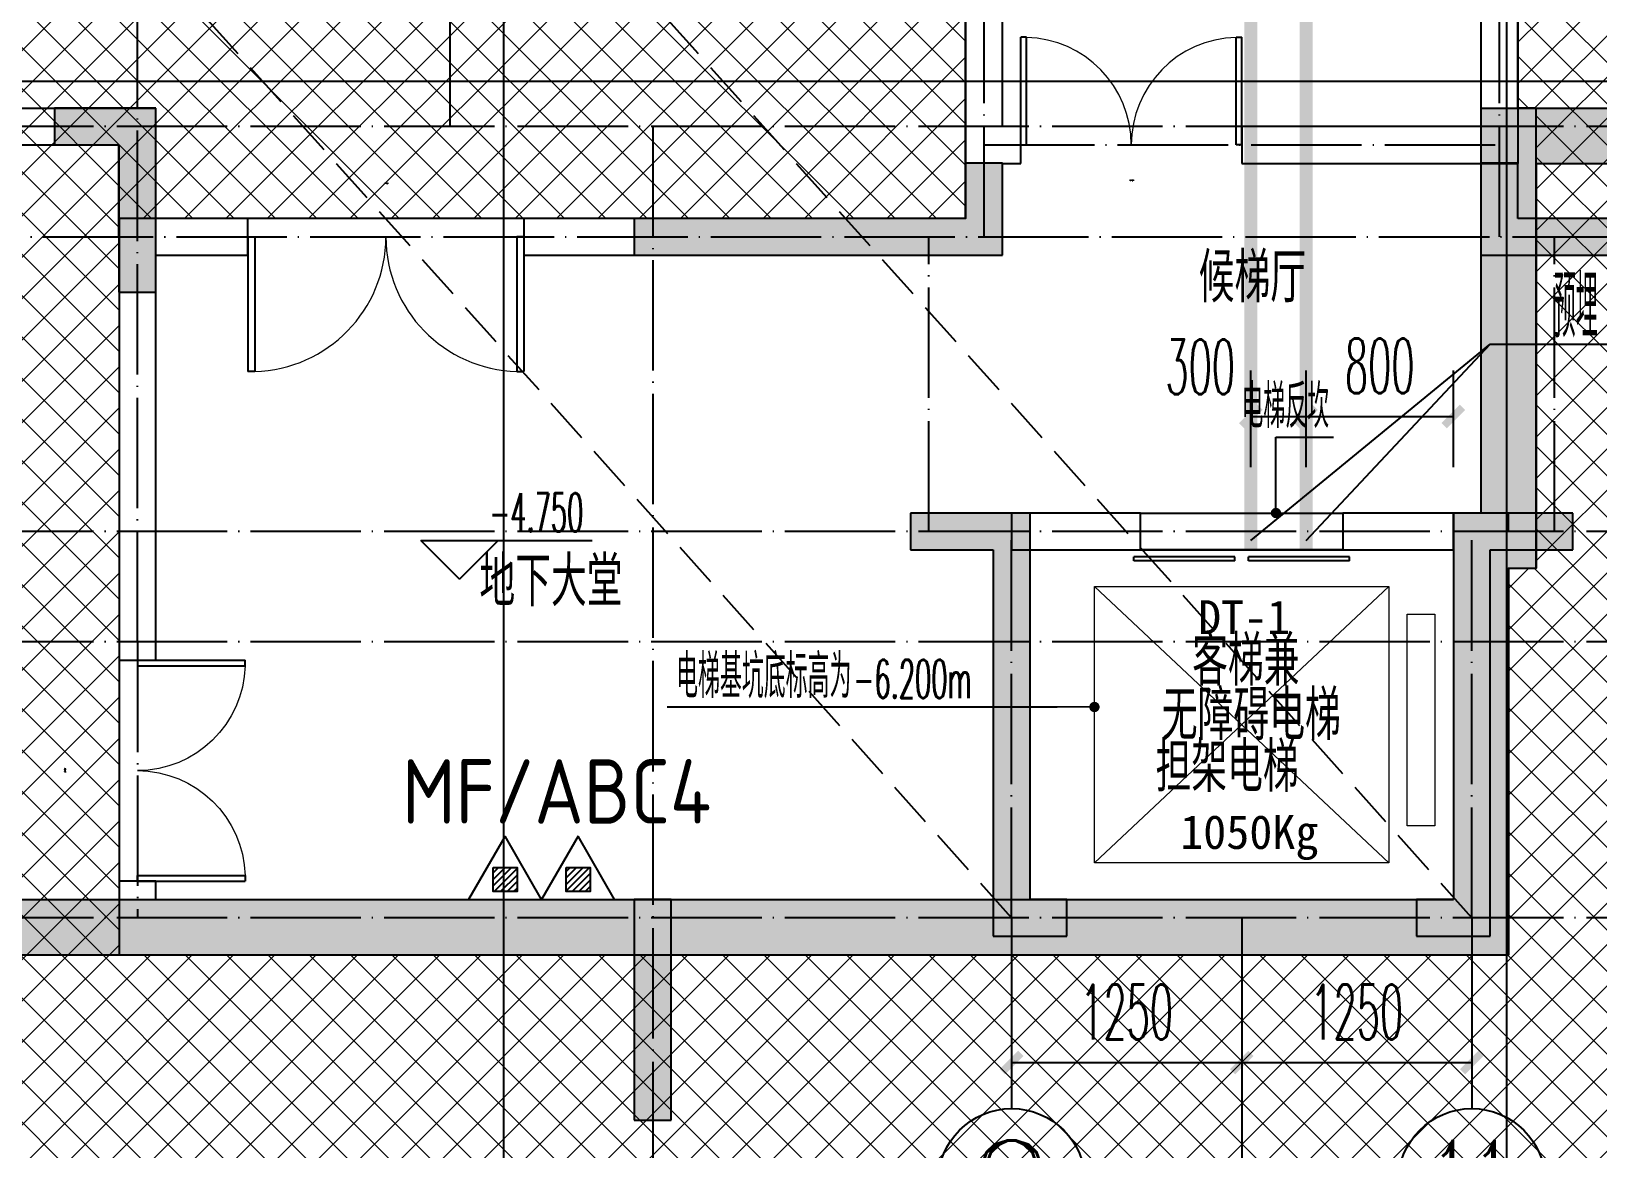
# Model space of a CAD drawing. Extents: x 27938 to 1507990, y 110129 to 923079.
# Drawn here: x 666715 to 675226, y 497866 to 503938 of the extents above; entities that cross this region are included whole.
import ezdxf
from ezdxf.enums import TextEntityAlignment as Align
from ezdxf.xclip import XClip

# ---------------------------------------------------------------- set-up
doc = ezdxf.new("R2010")
doc.units = 0
doc.header["$LTSCALE"] = 1000
doc.header["$MEASUREMENT"] = 0
doc.header["$XCLIPFRAME"] = 0
for name, pattern in [('__DASH', [0.35, 0.25, -0.1]), ('DASH', [0.35, 0.25, -0.1]), ('DOTE', [2.4200000000000004, 2, -0.2, 0.02, -0.2])]:
    doc.linetypes.add(name, pattern=pattern)
for name, color, linetype in [('----建筑底图', 8, 'Continuous'), ('AXIS', 3, 'Continuous'), ('AXIS_TEXT', 7, 'Continuous'), ('COLUMN', 9, 'Continuous'), ('DIM_ELEV', 3, 'Continuous'), ('DIM_LEAD', 3, 'Continuous'), ('DIM_废水', 31, 'Continuous'), ('DOOR_FIRE_TEXT', 7, 'Continuous'), ('DOTE', 1, 'Continuous'), ('EQUIP_消防', 7, 'Continuous'), ('EQUIP_灭火器', 7, 'Continuous'), ('HS-A-墙-砖', 2, 'Continuous'), ('HS-A-墙-砼', 41, 'Continuous'), ('PIPE-废水', 31, 'TG_F'), ('PUB_HATCH', 8, 'Continuous'), ('PUB_TEXT', 4, 'Continuous'), ('TEXT_灭火器', 7, 'Continuous'), ('TWT_DIM', 3, 'Continuous'), ('WALL', 9, 'Continuous'), ('WINDOW', 4, 'Continuous'), ('建-墙-填充', 8, 'Continuous')]:
    doc.layers.add(name, color=color, linetype=linetype)
doc.layers.add('3.5方案汇报，与郭总、侯月琴确定户型_t8$0$STAIR', color=2, linetype='Continuous', lineweight=18)
doc.layers.add('填充', color=251, linetype='Continuous', lineweight=5)
doc.styles.add('_TCH_AXIS', font='COMPLEX', dxfattribs={"bigfont": 'GBCBIG'})
doc.styles.add('_TCH_DIM', font='SIMPLEX.shx', dxfattribs={"width": 0.7, "bigfont": 'GBCBIG.shx'})
doc.styles.add('_TCH_DIM_T3', font='SIMPLEX.shx', dxfattribs={"width": 0.4941176470588236, "bigfont": 'GBCBIG.shx'})
doc.styles.add('_TCH_WINDOW', font='SIMPLEX.shx', dxfattribs={"width": 0.7, "height": 3.5, "bigfont": 'GBCBIG.shx'})
doc.styles.add('COMPLEX', font='COMPLEX')
doc.styles.get("Standard").update_dxf_attribs({"font": 'gbenor.shx', "bigfont": 'gbcbig.shx'})
doc.styles.add('TG_LINETYPE', font='SIMPLEX', dxfattribs={"width": 0.8, "height": 3, "bigfont": 'HZTXT'})
doc.styles.add('黑体', font='simhei.ttf')
doc.linetypes.add('TG_F', pattern='A,2,-0.3,["F",TG_LINETYPE,S=0.1,R=0,X=-0.23,Y=-0.15],0', length=2.3)
doc.dimstyles.new('_TCH_ARCH&&100', dxfattribs={"dimtxt": 297.5, "dimasz": 100, "dimexe": 250, "dimexo": 300, "dimgap": 126.25, "dimtad": 1, "dimdec": 0, "dimzin": 0, "dimdsep": 46, "dimtxsty": '_TCH_DIM_T3', "dimblk": 'ARCHTICK', "dimcen": 0.09, "dimclrt": 4, "dimazin": 2, "dimtfac": 1, "dimtdec": 0, "dimtix": 1, "dimtmove": 2, "dimatfit": 3, "dimfxl": 100, "dimtolj": 1, "dimtzin": 0, "dimarcsym": 0})
doc.dimstyles.new('_TWT_ARCH&&100', dxfattribs={"dimtxt": 297.5, "dimasz": 100, "dimexe": 250, "dimexo": 300, "dimgap": 126.25, "dimtad": 1, "dimdec": 0, "dimzin": 0, "dimdsep": 46, "dimtxsty": '_TCH_DIM_T3', "dimblk": 'ARCHTICK', "dimcen": 0.09, "dimclrt": 7, "dimazin": 2, "dimtfac": 1, "dimtdec": 0, "dimtix": 1, "dimtmove": 2, "dimatfit": 3, "dimfxl": 1, "dimtolj": 1, "dimtzin": 0, "dimarcsym": 0})

# ---------------------------------------------------------------- blocks, each defined once
blk = doc.blocks.new('GFDGFSDFGD')
at = {"layer": 'PUB_HATCH'}
for points in [[(426666.6708735914, 373023.7243817647), (426666.6709418593, 372823.7234225881), (427016.5865838418, 372823.7236273639), (427016.5865310167, 372023.7239847798), (427216.5857125074, 372023.7232685714), (427216.5862826572, 373023.7242364523)], [(429816.3632568927, 372423.1719372816), (429816.5792986467, 372223.9949703271), (431816.5755195939, 372223.9953519432), (431816.5779332471, 372723.9945991393), (431616.5783280693, 372723.9945463392), (431616.57856569, 372423.9929713549), (430016.5799077351, 372423.9946691427)], [(436416.7941484787, 372423.1719372816), (436216.5774976362, 372423.9946691427), (434616.5788396813, 372423.9929713549), (434616.5790773536, 372723.9945462113), (434416.5794721228, 372723.9945990114), (434416.5818857774, 372223.9953519432), (436416.5781067247, 372223.9949703271)], [(431966.5784036494, 370823.7242366532), (431316.5776486206, 370823.7237811558), (431316.5776486206, 370623.7235008508), (431766.5784036494, 370623.7242366532), (431766.5784024601, 368523.7281419866), (432166.5784024601, 368523.7281419866), (432166.5784024601, 368723.7281419866), (431966.5784025923, 368723.7281419866)], [(434266.5790002493, 370823.7242364994), (434266.5790013064, 368723.7281418327), (434066.5790014386, 368723.7281418327), (434066.5790014386, 368523.7281418327), (434466.5790014386, 368523.7281418327), (434466.5790002493, 370623.7242364994), (434916.5797552781, 370623.723500697), (434916.5797552781, 370823.7237810019)], [(429816.5903770567, 368723.7167772611), (429816.5903740046, 367523.7257142118), (430016.5903773749, 367523.7239627372), (430016.5903773351, 368723.7167773817)]]:
    blk.add_hatch(color=0, dxfattribs=at).paths.add_polyline_path(points)
at = {"layer": 'COLUMN', "color": 0}
for p, q in [((426666.6708735914, 373023.7243817647), (426666.6709418593, 372823.7234225881)), ((427216.5862826572, 373023.7242364523), (426666.6708735914, 373023.7243817647)), ((427216.5857125074, 372023.7232685714), (427216.5862826572, 373023.7242364523)), ((426666.6709418593, 372823.7234225881), (427016.5865838418, 372823.7236273639)), ((427016.5865838418, 372823.7236273639), (427016.5865310167, 372023.7239847798)), ((431816.5779332471, 372723.9945991393), (431616.5783280693, 372723.9945463392)), ((431616.5783280693, 372723.9945463392), (431616.57856569, 372423.9929713549)), ((431816.5755195939, 372223.9953519432), (431816.5779332471, 372723.9945991393)), ((434616.5790773536, 372723.9945462113), (434416.5794721228, 372723.9945990114)), ((434416.5794721228, 372723.9945990114), (434416.5818857774, 372223.9953519432)), ((434616.5788396813, 372423.9929713549), (434616.5790773536, 372723.9945462113)), ((430016.5799077351, 372423.9946691427), (429816.3632568927, 372423.1719372816)), ((429816.3632568927, 372423.1719372816), (429816.5792986467, 372223.9949703271)), ((431616.57856569, 372423.9929713549), (430016.5799077351, 372423.9946691427)), ((436216.5774976362, 372423.9946691427), (434616.5788396813, 372423.9929713549)), ((429816.5792986467, 372223.9949703271), (431816.5755195939, 372223.9953519432)), ((434416.5818857774, 372223.9953519432), (436416.5781067247, 372223.9949703271)), ((427016.5865310167, 372023.7239847798), (427216.5857125074, 372023.7232685714)), ((431966.5784036494, 370823.7242366532), (431316.5776486206, 370823.7237811558)), ((431316.5776486206, 370823.7237811558), (431316.5776486206, 370623.7235008508)), ((431966.5784025923, 368723.7281419866), (431966.5784036494, 370823.7242366532)), ((434266.5790002493, 370823.7242364994), (434266.5790013064, 368723.7281418327)), ((434916.5797552781, 370823.7237810019), (434266.5790002493, 370823.7242364994)), ((434916.5797552781, 370623.723500697), (434916.5797552781, 370823.7237810019)), ((431316.5776486206, 370623.7235008508), (431766.5784036494, 370623.7242366532)), ((431766.5784036494, 370623.7242366532), (431766.5784024601, 368523.7281419866)), ((434466.5790014386, 368523.7281418327), (434466.5790002493, 370623.7242364994)), ((434466.5790002493, 370623.7242364994), (434916.5797552781, 370623.723500697)), ((429816.5903770567, 368723.7167772611), (429816.5903740046, 367523.7257142118)), ((430016.5903773351, 368723.7167773817), (429816.5903770567, 368723.7167772611)), ((430016.5903773749, 367523.7239627372), (430016.5903773351, 368723.7167773817)), ((432166.5784024601, 368723.7281419866), (431966.5784025923, 368723.7281419866)), ((432166.5784024601, 368523.7281419866), (432166.5784024601, 368723.7281419866)), ((434266.5790013064, 368723.7281418327), (434066.5790014386, 368723.7281418327)), ((434066.5790014386, 368723.7281418327), (434066.5790014386, 368523.7281418327)), ((431766.5784024601, 368523.7281419866), (432166.5784024601, 368523.7281419866)), ((434066.5790014386, 368523.7281418327), (434466.5790014386, 368523.7281418327)), ((429816.5903740046, 367523.7257142118), (430016.5903773749, 367523.7239627372))]:
    blk.add_line(p, q, dxfattribs=at)
blk = doc.blocks.new('$DORLIB2D$00000127')
at = {"color": 0}
for points in [[(-0.5333333333328483, 0.7948983154366971), (-0.5333333333328483, 0.690405644187237)], [(-0.03333333333284827, 0.7948983154366971), (-0.5333333333328483, 0.7948983154366971)], [(-0.03333333333284827, 0.7948983154366971), (-0.03333333333284827, 0.690405644187237)], [(0.5333333333328483, 0.7948983154366971), (0.03333333333284827, 0.7948983154366971)], [(0.03333333333284827, 0.7948983154366971), (0.03333333333284827, 0.690405644187237)], [(0.5333333333328483, 0.7948983154366971), (0.5333333333328483, 0.690405644187237)], [(-0.03333333333284827, 0.690405644187237), (-0.5333333333328483, 0.690405644187237)], [(0.5333333333328483, 0.690405644187237), (0.03333333333284827, 0.690405644187237)], [(0.5, 0.4999999999999858), (-0.5, 0.4999999999999858)]]:
    blk.add_lwpolyline(points, dxfattribs=at)
blk = doc.blocks.new('$DorLib2D$00000002')
at = {"color": 0}
for p, q in [((-0.5, -5.684341886080802e-17), (-0.5000000000000007, 0.4875)), ((-0.4750000000000007, 0.4875), (-0.5000000000000007, 0.4875)), ((-0.475, -2.842170943040401e-17), (-0.4750000000000007, 0.4875)), ((0.475, -2.842170943040401e-17), (0.4750000000000007, 0.4875)), ((0.4750000000000007, 0.4875), (0.5000000000000007, 0.4875)), ((0.5, -5.684341886080802e-17), (0.5000000000000007, 0.4875)), ((-0.5, -5.684341886080802e-17), (-0.475, -2.842170943040401e-17)), ((0.5, -5.684341886080802e-17), (0.475, -2.842170943040401e-17))]:
    blk.add_line(p, q, dxfattribs=at)
at = {"color": 0, "lineweight": 13}
for centre, start, end in [((-0.4875, -4.263256414560601e-17), 0, 88.53071641864632), ((0.4875, -4.263256414560601e-17), 91.4692835813537, 180)]:
    blk.add_arc(centre, 0.4875, start, end, dxfattribs=at)
blk = doc.blocks.new('A$C74D73064')
at = {"layer": 'PUB_HATCH'}
for points in [[(-35983.79745174375, 21073.65532077313), (-36283.79745174378, 21373.65532077313), (-36283.79745174378, 19173.63040225977), (-35983.79745174375, 18873.63040225999)], [(-36433.80033579445, 19073.62436976738), (-36433.80033579445, 19023.63040225999), (-36233.80033579382, 19023.63040225992), (-36133.80033579254, 19173.63040225978), (-36133.80033579445, 19073.62436976738)], [(-36233.80033579382, 19023.63040225992), (-36133.80033579449, 18873.63040225999), (-35983.79745174375, 18873.63040225999), (-36283.79745174378, 19173.63040225977), (-36133.80033579254, 19173.63040225978)], [(-36233.80033579383, 19023.63040225992), (-36433.80033579445, 19023.63040225999), (-36433.80033579443, 17073.62446596206), (-36133.80033579448, 16773.62446596206), (-36133.80033579449, 18873.63040225999)]]:
    blk.add_hatch(color=0, dxfattribs=at).paths.add_polyline_path(points)
at = {"layer": '填充'}
h = blk.add_hatch(dxfattribs=at)
h.set_pattern_fill('ANSI37', color=0, scale=100, style=0)
h.set_pattern_definition([(45, (-58932.59737397294, 57522.26104246161), (-112.2532015133644, 112.2532015133644), []), (135, (-58932.59737397294, 57522.26104246161), (-112.2532015133644, -112.2532015133644), [])])
h.paths.add_polyline_path([(-11083.82789761451, 26773.63365745218), (-11083.82091777574, 25273.6292442854), (-8583.827084053715, 25273.6292442854), (-8583.82764116174, 22973.6350746504), (-11083.82720834459, 22973.62955984916), (-11083.82773066033, 20773.90402130107), (-6383.836486936198, 20773.90256077482), (-6383.836485874082, 16773.62446525844), (-11233.82635060087, 16773.62446654285), (-11233.82674736297, 16773.624465956), (-14033.82971208036, 16773.62446596113), (-14033.82971208199, 18873.63040226582), (-14183.83259612235, 18873.56265653472), (-14183.8314515333, 20773.77960344986), (-14083.83046232309, 20773.89393582311), (-14083.83740852779, 26773.63032405323)], flags=16)
h.paths.add_polyline_path([(-39083.80215025903, 26773.63365745207), (-39083.8091300978, 25273.62924428529), (-41583.80296381982, 25273.62924428529), (-41583.80240671179, 22973.63507465029), (-39083.80283952894, 22973.62955984904), (-39083.80231721321, 20773.90402130096), (-43683.6098452587, 20773.90256089554), (-43683.60984632082, 16773.62446537917), (-38933.80369727267, 16773.62446654274), (-38933.80330051057, 16773.62446595589), (-36133.80033579317, 16773.62446596101), (-36133.80033579154, 18873.6304022657), (-35983.79745175119, 18873.5626565346), (-35983.79859634023, 21373.59815458627), (-36083.79958555044, 21373.71248695953), (-36083.79263934575, 26773.63032405311)], flags=16)
h.paths.add_polyline_path([(-52083.80424523528, 29673.63447373034), (1916.182622306049, 29673.63447373034), (1916.182622306049, 10173.63447490719), (-52083.80424523528, 10173.63447490719)])
at = {"layer": '建-墙-填充'}
for points in [[(-36283.79745174378, 21373.65532077313), (-35983.79745174375, 21073.65532077313), (-18683.79645366254, 21073.65532077313), (-18383.79645366256, 21373.65532077313)], [(-51769.96489887006, 17073.62446596206), (-52069.96489887006, 16773.62446596206), (-36133.80033579448, 16773.62446596206), (-36433.80033579443, 17073.62446596206)]]:
    blk.add_hatch(color=0, dxfattribs=at).paths.add_polyline_path(points)
at = {"color": 0}
blk.add_lwpolyline([(-39083.80215025903, 26773.63365745207), (-39083.8091300978, 25273.62924428529), (-41583.80296381982, 25273.62924428529), (-41583.80240671179, 22973.63507465029), (-39083.80283952894, 22973.62955984904), (-39083.80231721321, 20773.90402130096), (-43683.6098452587, 20773.90256089554), (-43683.60984632082, 16773.62446537917), (-38933.80369727267, 16773.62446654274), (-38933.80330051057, 16773.62446595589), (-36133.80033579317, 16773.62446596101), (-36133.80033579154, 18873.6304022657), (-35983.79745175119, 18873.5626565346), (-35983.79859634023, 21373.59815458627), (-36083.79958555044, 21373.71248695953), (-36083.79263934575, 26773.63032405311)], close=True, dxfattribs=at)
at = {"layer": '3.5方案汇报，与郭总、侯月琴确定户型_t8$0$STAIR', "color": 0}
for p, q in [((-36783.80033578642, 18773.62446594797), (-38383.80033578689, 17273.62446594937)), ((-38383.80033578689, 18773.62446594797), (-36783.80033578642, 17273.62446594937))]:
    blk.add_line(p, q, dxfattribs=at)
for points in [[(-38383.80033578689, 17273.62446594937), (-38383.80033578689, 18773.62446594797), (-36783.80033578642, 18773.62446594797), (-36783.80033578642, 17273.62446594937)], [(-36683.80033579597, 17473.62446606485), (-36683.80033579597, 18623.62446606532), (-36533.80033579317, 18623.62446606532), (-36533.80033579317, 17473.62446606485)]]:
    blk.add_lwpolyline(points, close=True, dxfattribs=at)
at = {"layer": 'DIM_ELEV', "color": 0}
for p, q in [((-41833.33336089918, 18813.49954480655), (-42043.33336089918, 19023.49954480655)), ((-42043.33336089918, 19023.49954480655), (-41112.44469938305, 19023.49954480655)), ((-41833.33336089918, 18813.49954480655), (-41623.33336089918, 19023.49954480655))]:
    blk.add_line(p, q, dxfattribs=at)
at = {"layer": 'DIM_LEAD', "color": 0}
for p, q in [((-37397.6406040446, 19173.70117559948), (-37397.64060404379, 19586.30215412762)), ((-37397.64060404379, 19586.30215412762), (-37085.57424961786, 19586.30215412762)), ((-38585.87933750066, 18119.09094305581), (-40705.87933750068, 18119.09094305581)), ((-38383.80033578689, 18119.59094305581), (-38585.87933750066, 18119.09094305581))]:
    blk.add_line(p, q, dxfattribs=at)
at = {"layer": 'DIM_LEAD', "color": 0, "const_width": 28}
for points in [[(-37397.64060404463, 19159.70117559948, 1), (-37397.64060404457, 19187.70117559948, 1)], [(-38369.80037864111, 18119.62558286753, 1), (-38397.80029293266, 18119.55630324408, 1)]]:
    blk.add_lwpolyline(points, format="xyb", close=True, dxfattribs=at)
at = {"layer": 'DOTE', "color": 0}
for p, q in [((-41594.96489887056, 128076.6066358481), (-41594.96489887056, 3986.254199284944)), ((-36144.96489887044, 128076.6066358481), (-36144.96489887044, 3986.254199284944)), ((186069.1586907371, 21519.29986870696), (-82096.49317365023, 21519.29986870696))]:
    blk.add_line(p, q, dxfattribs=at)
at = {"layer": 'DOTE', "color": 0, "linetype": 'DOTE', "ltscale": 0.3}
for p, q in [((-38983.96189989895, 21173.6196548983), (-36183.96137090476, 21173.62169653689)), ((-43583.95376249385, 18473.63624121994), (-43583.95375812118, 16973.63631640736))]:
    blk.add_line(p, q, dxfattribs=at)
at = {"layer": 'HS-A-墙-砖', "color": 0}
for p, q in [((-45283.80033973737, 21373.65532077079), (-43483.79276187846, 21373.6553207708)), ((-43483.79276187823, 20773.90130218444), (-43483.79276187846, 21373.6553207708)), ((-45283.80033973732, 21173.65532077083), (-43683.79276187857, 21173.65532077083)), ((-43683.79276187834, 20673.89104545077), (-43683.79276187857, 21173.65532077083))]:
    blk.add_line(p, q, dxfattribs=at)
at = {"layer": 'HS-A-墙-砼', "color": 0}
for p, q in [((-36283.79745174378, 21373.65532077313), (-36283.79745174378, 19173.63040225977)), ((-36283.79745174378, 21373.65532077313), (-18383.79645366256, 21373.65532077313)), ((-35983.79745174375, 21073.65532077313), (-35983.79745174375, 18873.63040225999)), ((-35983.79745174375, 21073.65532077313), (-18683.79645366254, 21073.65532077313)), ((-36133.80033579254, 19173.63040225978), (-36283.79745174378, 19173.63040225977)), ((-36133.80033579445, 19073.62436976738), (-36133.80033579254, 19173.63040225978)), ((-36433.80033579445, 19073.62436976738), (-36433.80033579445, 19023.63040225999)), ((-36133.80033579445, 19073.62436976738), (-36433.80033579445, 19073.62436976738)), ((-36433.80033579445, 19023.63040225999), (-36433.80033579443, 17073.62446596206)), ((-36133.80033579449, 18873.63040225999), (-35983.79745174375, 18873.63040225999)), ((-36133.80033579449, 18873.63040225999), (-36133.80033579448, 16773.62446596206)), ((-51769.96489887006, 17073.62446596206), (-36433.80033579443, 17073.62446596206)), ((-52069.96489887006, 16773.62446596206), (-36133.80033579448, 16773.62446596206))]:
    blk.add_line(p, q, dxfattribs=at)
at = {"layer": 'PIPE-废水', "color": 0, "linetype": 'DASH', "ltscale": 0.5, "const_width": 70}
for points in [[(-37533.80033610342, 18973.62446595868), (-37533.80033610342, 23023.62447372987)], [(-37233.80033610342, 18973.62446595868), (-37233.80033610342, 23023.62447372987)]]:
    blk.add_lwpolyline(points, dxfattribs=at)
at = {"layer": 'WALL', "color": 0}
for p, q in [((-36083.80377595546, 26773.63343513577), (-36083.80336818208, 21073.62593250462)), ((-36283.80376164765, 26573.63343513449), (-36283.8033824899, 21273.62577545577)), ((-38883.80376992754, 21273.62373381948), (-38883.80377176794, 23073.63385093448)), ((-39083.80376982532, 21173.62365519544), (-39083.80377166571, 22973.63385083583)), ((-38783.80049295119, 21273.62381234653), (-38883.80376992754, 21273.62373381948)), ((-38783.80033590226, 21073.62381234661), (-38783.80049295119, 21273.62381234653)), ((-36283.8033824899, 21273.62577545577), (-37583.8004929517, 21273.62475464006)), ((-37583.8004929517, 21273.62475464006), (-37583.80033590278, 21073.62475464013)), ((-39083.80376941666, 20773.90130202543), (-39083.80376982532, 21173.62365519543)), ((-38883.80376972306, 21073.6237338194), (-38783.80033590226, 21073.62381234661)), ((-38883.80376921211, 20573.9013020182), (-38883.80376972306, 21073.6237338194)), ((-37583.80033590278, 21073.62475464013), (-36083.80336818208, 21073.62593250462)), ((-42983.80287098813, 20773.90130216637), (-43483.79276187823, 20773.90130218444)), ((-42983.80287099537, 20573.90130216638), (-42983.80287098813, 20773.90130216637)), ((-39083.80376941666, 20773.90130202543), (-41483.80287098813, 20773.90130211216)), ((-41483.80287098813, 20773.90130211216), (-41483.80287099537, 20573.90130211217)), ((-43683.60951946746, 20673.90130216461), (-43683.60951892812, 18373.62446596922)), ((-43483.60951892815, 18373.62446601611), (-43483.60951944403, 20573.90130218444)), ((-43483.60951944403, 20573.90130218444), (-42983.80287099537, 20573.90130216638)), ((-41483.80287099537, 20573.90130211217), (-38883.80376921211, 20573.9013020182)), ((-38133.80033578665, 19173.6344736152), (-38833.8037696603, 19173.63447361521)), ((-38833.8037696603, 19173.63447361521), (-38833.8037696603, 18973.63447361521)), ((-38133.80033578665, 18973.63447361524), (-38133.80033578665, 19173.6344736152)), ((-36433.80033579445, 19173.63447361521), (-37033.80033578664, 19173.6344736152)), ((-37033.80033578664, 19173.6344736152), (-37033.80033578664, 18973.63447361524)), ((-36433.80033579445, 18973.63447361521), (-36433.80033579445, 19173.63447361521)), ((-38833.8037696603, 18973.63447361521), (-38133.80033578665, 18973.63447361524)), ((-37033.80033578664, 18973.63447361524), (-36433.80033579445, 18973.63447361521)), ((-43683.60951892812, 18373.62446596922), (-43483.60951892815, 18373.62446601611)), ((-43483.60951864679, 17173.62446601626), (-43683.60951864676, 17173.62446596937)), ((-43683.60951864676, 17173.62446596937), (-43683.60951862333, 17073.62446593814)), ((-43483.60951862333, 17073.62446598504), (-43483.60951864679, 17173.62446601626)), ((-43683.60951862333, 17073.62446593814), (-43483.60951862333, 17073.62446598504))]:
    blk.add_line(p, q, dxfattribs=at)
at = {"layer": 'WINDOW', "color": 0}
for p, q in [((-38133.80033578665, 19173.63447361521), (-37033.80033578665, 19173.63447361521)), ((-38133.80033578665, 18973.63447361521), (-37033.80033578665, 18973.63447361521))]:
    blk.add_line(p, q, dxfattribs=at)
at = {"layer": '填充', "color": 0}
blk.add_lwpolyline([(-39083.80215025903, 26773.63365745207), (-39083.8091300978, 25273.62924428529), (-41583.80296381982, 25273.62924428529), (-41583.80240671179, 22973.63507465029), (-39083.80283952894, 22973.62955984904), (-39083.80231721321, 20773.90402130096), (-43683.6098452587, 20773.90256089554), (-43683.60984632082, 16773.62446537917), (-38933.80369727267, 16773.62446654274), (-38933.80330051057, 16773.62446595589), (-36133.80033579317, 16773.62446596101), (-36133.80033579154, 18873.6304022657), (-35983.79745175119, 18873.5626565346), (-35983.79859634023, 21373.59815458627), (-36083.79958555044, 21373.71248695953), (-36083.79263934575, 26773.63032405311)], close=True, dxfattribs=at)
at = {"color": 169}
blk.add_blockref('GFDGFSDFGD', (-470700.3817029707, -351650.0903577822), dxfattribs=at)
at = {"layer": 'WINDOW', "color": 169}
ref = blk.add_blockref('$DorLib2D$00000002', (-38183.80041442695, 21173.6242834933), dxfattribs=dict(at, xscale=-1200, yscale=-1200, zscale=-1200, rotation=180.0000449912018))
ref.add_attrib('A', 'YFM1221', (-38192.41026093166, 20978.14919820633), dxfattribs={"layer": 'DOOR_FIRE_TEXT', "ltscale": 0.5, "height": 5.95, "rotation": 4.499120182223704e-05, "style": '_TCH_WINDOW', "width": 0.4941176470588236})
ref = blk.add_blockref('$DorLib2D$00000002', (-42233.80287099177, 20673.90130213927), dxfattribs=dict(at, xscale=-1500, yscale=-1500, zscale=-1500, rotation=359.9999999979293))
ref.add_attrib('A', 'JFM1521', (-42242.13294322939, 20962.33102129572), dxfattribs={"layer": 'DOOR_FIRE_TEXT', "ltscale": 0.5, "height": 5.95, "style": '_TCH_WINDOW', "width": 0.4941176470588236})
at = {"layer": 'WINDOW', "color": 169, "xscale": 1100, "yscale": -200, "zscale": 1100}
blk.add_blockref('$DORLIB2D$00000127', (-37583.80033578665, 19073.63447361521), dxfattribs=at)
at = {"layer": 'WINDOW', "color": 169}
ref = blk.add_blockref('$DorLib2D$00000002', (-43583.60951878745, 17773.6244659927), dxfattribs=dict(at, xscale=1200, yscale=-1200, zscale=1200, rotation=90.00000001343366))
ref.add_attrib('A', 'JFM1221', (-43973.13195194234, 17765.294396667), dxfattribs={"layer": 'DOOR_FIRE_TEXT', "ltscale": 0.5, "height": 5.95, "rotation": 90.00000001343366, "style": '_TCH_WINDOW', "width": 0.4941176470588236})
at = {"layer": 'DIM_ELEV', "color": 0, "style": '_TCH_DIM', "width": 0.4941176470588236}
blk.add_text('-4.750', height=208.25, dxfattribs=at).set_placement((-41672.44469938305, 19072.49954480655))
at = {"layer": 'DIM_LEAD', "color": 0, "style": '_TCH_DIM'}
for s, height, width, p in [('电梯反坎', 236.3120567375886, 0.7, (-37585.21786663913, 19635.30215412762)), ('电梯基坑底标高为', 236.3120567375886, 0.7, (-40656.87933750068, 18168.09094305581)), ('-6.200m', 208.25, 0.4941176470588236, (-39693.56018856451, 18168.09094305581))]:
    blk.add_text(s, height=height, dxfattribs=dict(at, width=width)).set_placement(p)
at = {"layer": 'PUB_TEXT', "color": 0}
for s, p in [('候梯厅', (-37817.33540912392, 20318.04411888425)), ('地下大堂', (-41725.46259686904, 18667.05505413655)), ('客梯兼', (-37852.92111447256, 18235.70526986406)), ('无障碍电梯', (-38017.49002236745, 17939.93510195264)), ('担架电梯', (-38051.9238628149, 17658.37638699031))]:
    blk.add_text(s, height=270.0709219858156, dxfattribs=at).set_placement(p)
at = {"layer": 'PUB_TEXT', "color": 0, "style": '黑体'}
for s, p in [('DT-1', (-37820.92339766084, 18515.87568508857)), ('1050Kg', (-37917.92339766084, 17348.20626567793))]:
    blk.add_text(s, height=184.0084388185654, dxfattribs=at).set_placement(p)
blk = doc.blocks.new('HFHFTHFD')
at = {"layer": 'DOTE', "color": 0, "linetype": 'DOTE', "ltscale": 0.3}
for p, q in [((427116.5787021646, 601748.8100473222), (427116.5787027501, 612948.8100463543)), ((428816.5787016117, 604548.8100388076), (428816.5787015849, 612948.8100463543)), ((431716.5787021924, 603949.0803065526), (431716.5787021923, 612948.8100463543)), ((434516.5787031293, 603949.0803065526), (434516.5787031293, 612948.8100463543)), ((472616.5787020951, 604548.8100471114), (418616.5787028495, 604548.8100471116)), ((429916.7956125877, 604548.8100471115), (429916.5572264311, 593448.8100475312)), ((418616.5787028495, 603949.0803176122), (472616.5787020951, 603949.0802720234)), ((431416.5779594908, 602348.8100463725), (431416.5779592263, 603948.8100463734)), ((434816.5794645891, 602348.8100463725), (434816.5794648536, 603948.8100463734)), ((472616.5787020951, 602348.8100463724), (418616.5787028495, 602348.8100463726)), ((431866.5787074884, 600248.8100463784), (431866.5787075731, 602348.8100463543)), ((434366.5786978334, 600248.8100463304), (434366.5786977486, 602348.8100463543)), ((472616.5787020951, 601748.8100473221), (418616.5787028495, 601748.8100473222)), ((472616.5787020951, 600248.810045596), (418616.5787028495, 600248.8100466327)), ((433116.5787096269, 600248.8100463543), (433116.5787096269, 593448.8100475312))]:
    blk.add_line(p, q, dxfattribs=at)
blk = doc.blocks.new('_ArchTick')
at = {"color": 0, "linetype": 'ByBlock', "const_width": 0.4}
blk.add_lwpolyline([(-0.5, -0.5), (0.5, 0.5)], dxfattribs=at)
blk = doc.blocks.new('*D1508')
at = {"layer": 'Defpoints', "color": 0}
for p in [(1.223526087346388e-07, 674.2854752665153), (-800.0000001940642, 100.0000000091969), (1.223525735697954e-07, 100.0000000091968)]:
    blk.add_point(p, dxfattribs=at)
at = {"layer": 'TWT_DIM', "color": 0, "lineweight": -2}
for p, q in [((-800.0000001940642, 400.0000000091969), (-800.0000001940642, 924.2854752665153)), ((1.223525919394974e-07, 400.0000000091968), (1.223526240427238e-07, 924.2854752665153)), ((-800.0000001940642, 674.2854752665153), (1.223526087346388e-07, 674.2854752665153))]:
    blk.add_line(p, q, dxfattribs=at)
at = {"layer": 'TWT_DIM', "color": 0, "lineweight": -2, "xscale": 100, "yscale": 100, "zscale": 100, "rotation": 180}
blk.add_blockref('_ArchTick', (-800.0000001940642, 674.2854752665153), dxfattribs=at)
at = {"layer": 'TWT_DIM', "color": 0, "lineweight": -2, "xscale": 100, "yscale": 100, "zscale": 100}
blk.add_blockref('_ArchTick', (1.223526087346388e-07, 674.2854752665153), dxfattribs=at)
at = {"layer": 'TWT_DIM', "color": 7, "insert": (-400.0000000358558, 949.2854752665153), "char_height": 297.5, "attachment_point": 5, "style": '_TCH_DIM_T3'}
blk.add_mtext('\\A1;800', dxfattribs=at)
blk = doc.blocks.new('*D1509')
at = {"layer": 'Defpoints', "color": 0}
for p in [(-800.0000001940642, 674.2854752665153), (-1100.000000194064, 100.0000000091969), (-800.0000001940642, 100.0000000091969)]:
    blk.add_point(p, dxfattribs=at)
at = {"layer": 'TWT_DIM', "color": 0, "lineweight": -2}
for p, q in [((-1100.000000194064, 400.0000000091969), (-1100.000000194064, 924.2854752665153)), ((-800.0000001940642, 400.0000000091969), (-800.0000001940642, 924.2854752665153)), ((-1100.000000194064, 674.2854752665153), (-800.0000001940642, 674.2854752665153))]:
    blk.add_line(p, q, dxfattribs=at)
at = {"layer": 'TWT_DIM', "color": 0, "lineweight": -2, "xscale": 100, "yscale": 100, "zscale": 100, "rotation": 180}
blk.add_blockref('_ArchTick', (-1100.000000194064, 674.2854752665153), dxfattribs=at)
at = {"layer": 'TWT_DIM', "color": 0, "lineweight": -2, "xscale": 100, "yscale": 100, "zscale": 100}
blk.add_blockref('_ArchTick', (-800.0000001940642, 674.2854752665153), dxfattribs=at)
at = {"layer": 'TWT_DIM', "color": 7, "insert": (-1375.23677633435, 944.4965967249591), "char_height": 297.5, "attachment_point": 5, "style": '_TCH_DIM_T3'}
blk.add_mtext('\\A1;300', dxfattribs=at)
blk = doc.blocks.new('*D312')
at = {"layer": 'AXIS', "color": 0, "lineweight": -2}
for p, q in [((672041.7965549786, 498820.5607464506), (672041.7965549786, 498084.2976864284)), ((673291.7965529972, 498820.5607464506), (673291.7965529972, 498084.2976864284)), ((672041.7965549786, 498334.2976864284), (673291.7965529972, 498334.2976864284))]:
    blk.add_line(p, q, dxfattribs=at)
at = {"layer": 'Defpoints', "color": 0}
for p in [(672041.7965549786, 499120.5607464506), (673291.7965529972, 499120.5607464506), (673291.7965529972, 498334.2976864284)]:
    blk.add_point(p, dxfattribs=at)
at = {"layer": 'AXIS', "color": 0, "lineweight": -2, "xscale": 100, "yscale": 100, "zscale": 100, "rotation": 180}
blk.add_blockref('_ArchTick', (672041.7965549786, 498334.2976864284), dxfattribs=at)
at = {"layer": 'AXIS', "color": 0, "lineweight": -2, "xscale": 100, "yscale": 100, "zscale": 100}
blk.add_blockref('_ArchTick', (673291.7965529972, 498334.2976864284), dxfattribs=at)
at = {"layer": 'AXIS', "color": 4, "insert": (672666.7965539879, 498609.2976864284), "char_height": 297.5, "attachment_point": 5, "style": '_TCH_DIM_T3'}
blk.add_mtext('\\A1;1250', dxfattribs=at)
blk = doc.blocks.new('*D313')
at = {"layer": 'AXIS', "color": 0, "lineweight": -2}
for p, q in [((673291.7965529972, 498820.5607464506), (673291.7965529972, 498084.2976864284)), ((674541.796551016, 498820.5607464506), (674541.796551016, 498084.2976864284)), ((673291.7965529972, 498334.2976864284), (674541.796551016, 498334.2976864284))]:
    blk.add_line(p, q, dxfattribs=at)
at = {"layer": 'Defpoints', "color": 0}
for p in [(673291.7965529972, 499120.5607464506), (674541.796551016, 499120.5607464506), (674541.796551016, 498334.2976864284)]:
    blk.add_point(p, dxfattribs=at)
at = {"layer": 'AXIS', "color": 0, "lineweight": -2, "xscale": 100, "yscale": 100, "zscale": 100, "rotation": 180}
blk.add_blockref('_ArchTick', (673291.7965529972, 498334.2976864284), dxfattribs=at)
at = {"layer": 'AXIS', "color": 0, "lineweight": -2, "xscale": 100, "yscale": 100, "zscale": 100}
blk.add_blockref('_ArchTick', (674541.796551016, 498334.2976864284), dxfattribs=at)
at = {"layer": 'AXIS', "color": 4, "insert": (673916.7965520066, 498609.2976864284), "char_height": 297.5, "attachment_point": 5, "style": '_TCH_DIM_T3'}
blk.add_mtext('\\A1;1250', dxfattribs=at)
blk = doc.blocks.new('_AXISO')
at = {"color": 0}
blk.add_circle((0, 0), 0.5, dxfattribs=at)
at = {"layer": 'AXIS_TEXT', "color": 0, "style": 'COMPLEX', "width": 1.041666666666667}
blk.add_attdef('A', text='', height=0.56, dxfattribs=at).set_placement((-0.25, -0.28), (0.25, -0.28), align=Align.FIT)
blk = doc.blocks.new('$ATTACHMENT$00000214')
h = blk.add_hatch()
h.set_pattern_fill('ANSI31', color=256, scale=200, style=0)
h.set_pattern_definition([(45, (-38543.80223862439, -6842.63859106258), (-17.67766952966369, 17.67766952966369), [])])
h.paths.add_polyline_path([(-64.92232553117356, 1.936813719180464), (64.922325531159, 1.936813719180464), (64.922325531159, -127.9078373431521), (-64.92232553117356, -127.9078373431521)])
for points in [[(0, 171.8081853693711), (-198.3870041439732, -171.8081853693711), (198.3870041439732, -171.8081853693711)], [(-64.92232553117356, 1.936813719180464), (64.922325531159, 1.936813719180464), (64.922325531159, -127.9078373431521), (-64.92232553117356, -127.9078373431521)]]:
    blk.add_lwpolyline(points, close=True)
blk = doc.blocks.new('$TwtSys$00000545')
for p, q in [((0, 343.6163707387168), (-198.3870041440241, 0)), ((198.3870041440241, 0), (0, 343.6163707387168)), ((-198.3870041440241, 0), (198.3870041440241, 0))]:
    blk.add_line(p, q)
at = {"layer": 'EQUIP_消防'}
blk.add_blockref('$ATTACHMENT$00000214', (0, 171.8081853693584), dxfattribs=at)
blk = doc.blocks.new('A$C677D6EB1')
at = {"layer": 'DIM_废水'}
for p, q in [((-1100.000000194064, 0.003296529990620911), (199.6154045414878, 1068.119511546101)), ((-800.0000001940643, 0.003296529990620911), (199.6154045414878, 1068.119511546101)), ((199.6154045414878, 1068.119511546101), (1808.98140454141, 1068.119511546101))]:
    blk.add_line(p, q, dxfattribs=at)
at = {"layer": 'PIPE-废水', "const_width": 55.00000000000001}
for points in [[(-1100.000000194064, 0.003296529990620911), (-1100.000000194064, 4050.003304301179)], [(-800.0000001940643, 0.003296529990620911), (-800.0000001940643, 4050.003304301179)]]:
    blk.add_lwpolyline(points, dxfattribs=at)
at = {"layer": 'DIM_废水', "color": 7, "style": '_TCH_DIM_T3', "width": 0.4941176470588236}
blk.add_text('预埋', height=337.5886524822695, dxfattribs=at).set_placement((545.1616298230115, 1103.119511546101))
at = {"layer": 'TWT_DIM'}
dim = blk.add_linear_dim(base=(-800.0000001940642, 674.2854752665153), p1=(-1100.000000194064, 100.0000000091969), p2=(-800.0000001940642, 100.0000000091969), angle=0, dimstyle='_TWT_ARCH&&100', dxfattribs=at)
dim.commit()
dim.dimension.update_dxf_attribs({"geometry": '*D1509', "text_midpoint": (-1375.23677633435, 944.4965967249591), "dimtype": 129})
dim = blk.add_aligned_dim(p1=(-800.0000001940642, 100.0000000091969), p2=(1.223525735697954e-07, 100.0000000091968), distance=574.2854752573184, dimstyle='_TWT_ARCH&&100', dxfattribs=at)
dim.commit()
dim.dimension.update_dxf_attribs({"geometry": '*D1508', "text_midpoint": (-400.0000000358558, 949.2854752665153)})

msp = doc.modelspace()

# ---------------------------------------------------------------- linework, layer by layer
at = {"color": 8, "linetype": '__DASH'}
for p, q in [((672041.6022925646, 499120.5607602462), (654718.9716091066, 518474.5962539549)), ((674541.7979588403, 499120.5607602462), (657219.1672753823, 518474.5962539549))]:
    msp.add_line(p, q, dxfattribs=at)
at = {"layer": 'AXIS', "color": 8}
for p, q in [((672041.796552996, 499120.5607464506), (672041.796552996, 498084.2976864284)), ((674541.7965529985, 499120.5609671978), (674541.7967360002, 498084.2979071756))]:
    msp.add_line(p, q, dxfattribs=at)

# ---------------------------------------------------------------- block references
at = {"layer": '----建筑底图', "color": 169}
ref = msp.add_blockref('A$C74D73064', (710875.5995507984, 482146.9262726993), dxfattribs=at)
XClip(ref).set_block_clipping_path([(-52083.80424523528, 10173.634474907187), (1916.182622306107, 29673.634473730403)])
at = {"layer": '----建筑底图', "color": 8}
msp.add_blockref('GFDGFSDFGD', (240175.2178478277, 130496.8359149172), dxfattribs=at)
at = {"ltscale": 0.5}
msp.add_blockref('A$C677D6EB1', (674441.8004129065, 501170.5566749593), dxfattribs=at)
at = {"color": 169}
msp.add_blockref('HFHFTHFD', (240175.2178442443, -101128.249299926), dxfattribs=at)
at = {"layer": 'AXIS', "color": 8}
ref = msp.add_blockref('_AXISO', (672041.796552996, 497684.2976864284), dxfattribs=dict(at, xscale=800, yscale=800, zscale=800))
ref.add_attrib('A', '9', dxfattribs={"layer": 'AXIS_TEXT', "color": 8, "ltscale": 0.5, "height": 452.5483399593904, "style": '_TCH_AXIS', "width": 1.500000000000254}).set_placement((671815.5223830163, 497458.0235164487), (672268.0707229758, 497458.0235164487), align=Align.FIT)
ref = msp.add_blockref('_AXISO', (674541.7968066393, 497684.2979071756), dxfattribs=dict(at, xscale=800, yscale=800, zscale=800))
ref.add_attrib('A', '11', dxfattribs={"layer": 'AXIS_TEXT', "color": 8, "ltscale": 0.5, "height": 452.5483399593904, "style": '_TCH_AXIS', "width": 0.8750000000001477}).set_placement((674315.5226366596, 497458.0237371959), (674768.070976619, 497458.0237371959), align=Align.FIT)
at = {"layer": 'EQUIP_灭火器'}
for p in [(669289.554995856, 499220.5507386613), (669686.3290041441, 499220.5507386613)]:
    msp.add_blockref('$TwtSys$00000545', p, dxfattribs=at)

# ---------------------------------------------------------------- texts
at = {"layer": 'TEXT_灭火器'}
msp.add_text('MF/ABC4', height=350, dxfattribs=at).set_placement((668729.6086666667, 499632.8903835478))

# ---------------------------------------------------------------- dimensions: what is measured, and where the dimension line sits
at = {"layer": 'AXIS', "color": 8}
for p1, p2, picture, middle in [((672041.7965549786, 499120.5607464506), (673291.7965529972, 499120.5607464506), '*D312', (672666.7965539879, 498609.2976864284)), ((673291.7965529972, 499120.5607464506), (674541.796551016, 499120.5607464506), '*D313', (673916.7965520066, 498609.2976864284))]:
    dim = msp.add_aligned_dim(p1=p1, p2=p2, distance=-786.2630600222037, dimstyle='_TCH_ARCH&&100', dxfattribs=at)
    dim.commit()
    dim.dimension.update_dxf_attribs({"geometry": picture, "text_midpoint": middle})

doc.saveas('drawing.dxf')
